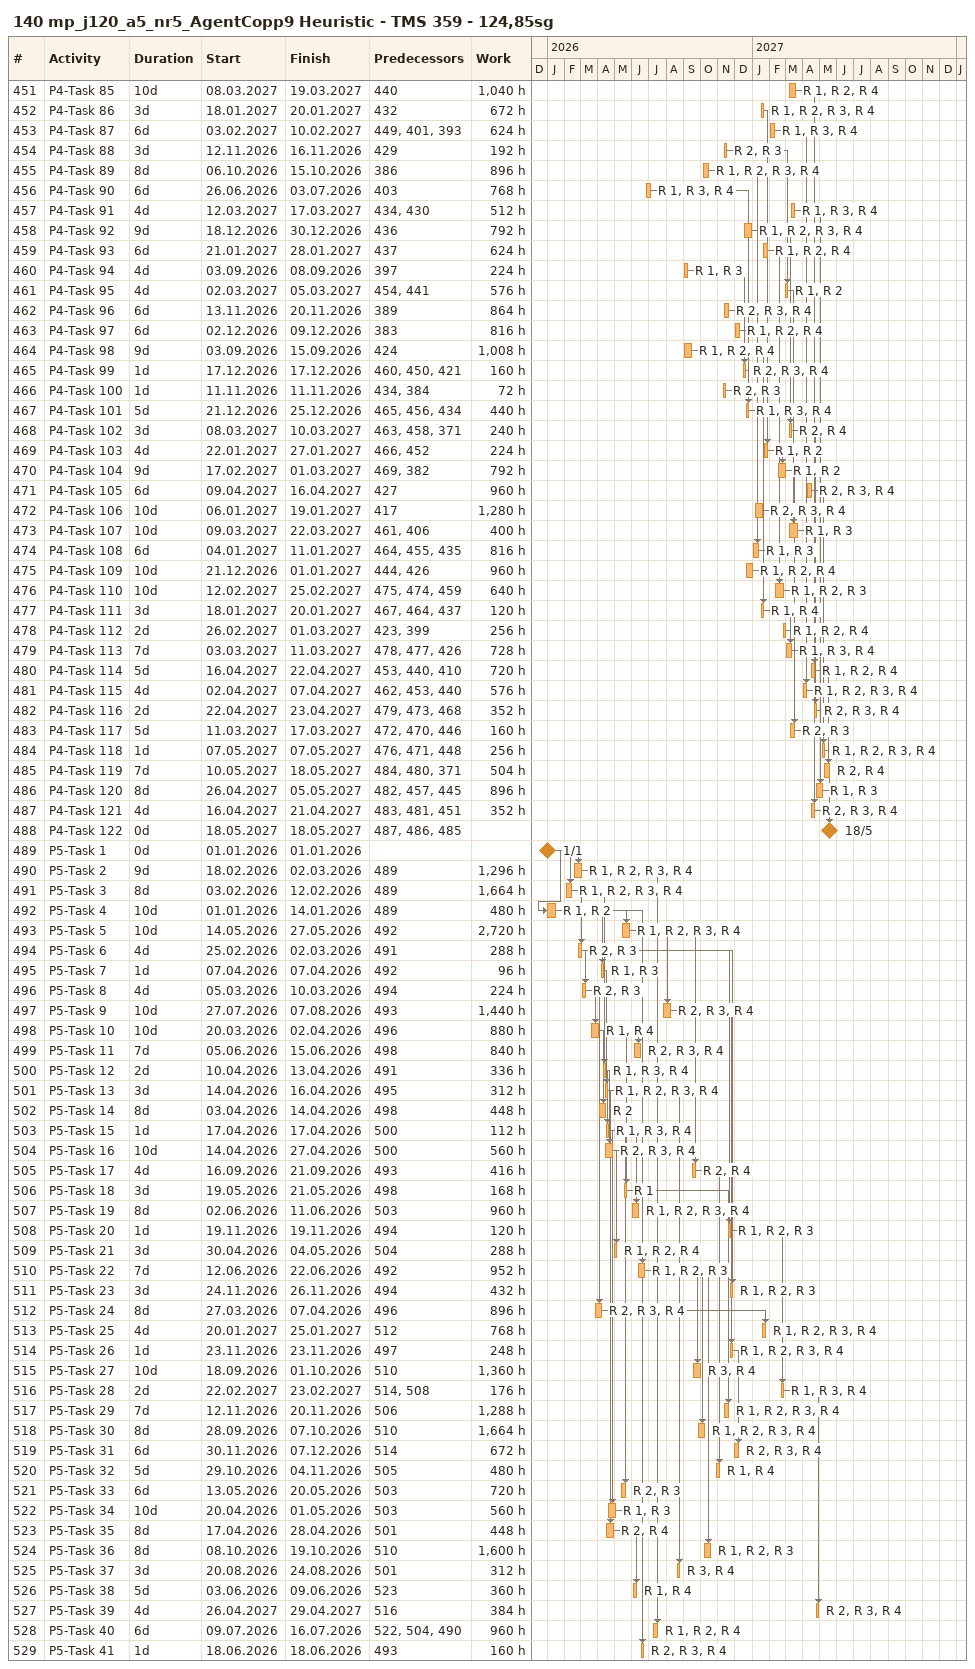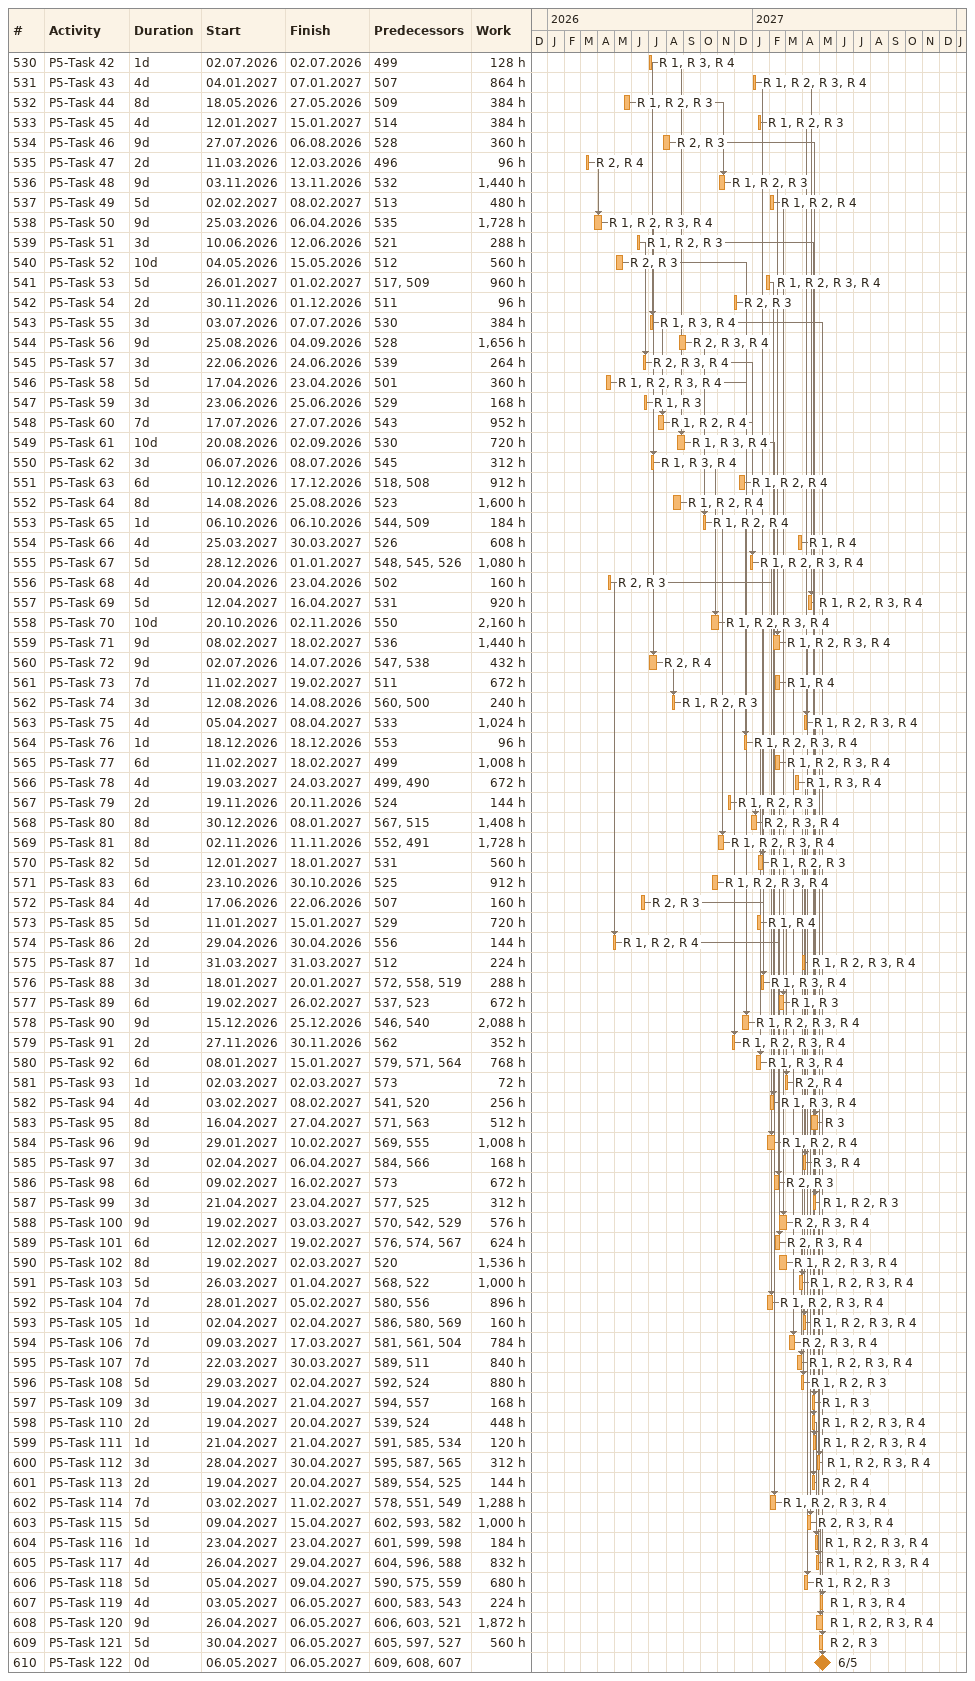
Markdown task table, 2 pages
140 mp_j120_a5_nr5_AgentCopp9 Heuristic - TMS 359 - 124,85sg

| ID | Task | Duration | Start | Finish | Predecessors | Resources | Work (h) |
|---|---|---|---|---|---|---|---|
| 451 | P4-Task 85 | 10d | 2027-03-08 | 2027-03-19 | 440 | R 1, R 2, R 4 | 1040 |
| 452 | P4-Task 86 | 3d | 2027-01-18 | 2027-01-20 | 432 | R 1, R 2, R 3, R 4 | 672 |
| 453 | P4-Task 87 | 6d | 2027-02-03 | 2027-02-10 | 449, 401, 393 | R 1, R 3, R 4 | 624 |
| 454 | P4-Task 88 | 3d | 2026-11-12 | 2026-11-16 | 429 | R 2, R 3 | 192 |
| 455 | P4-Task 89 | 8d | 2026-10-06 | 2026-10-15 | 386 | R 1, R 2, R 3, R 4 | 896 |
| 456 | P4-Task 90 | 6d | 2026-06-26 | 2026-07-03 | 403 | R 1, R 3, R 4 | 768 |
| 457 | P4-Task 91 | 4d | 2027-03-12 | 2027-03-17 | 434, 430 | R 1, R 3, R 4 | 512 |
| 458 | P4-Task 92 | 9d | 2026-12-18 | 2026-12-30 | 436 | R 1, R 2, R 3, R 4 | 792 |
| 459 | P4-Task 93 | 6d | 2027-01-21 | 2027-01-28 | 437 | R 1, R 2, R 4 | 624 |
| 460 | P4-Task 94 | 4d | 2026-09-03 | 2026-09-08 | 397 | R 1, R 3 | 224 |
| 461 | P4-Task 95 | 4d | 2027-03-02 | 2027-03-05 | 454, 441 | R 1, R 2 | 576 |
| 462 | P4-Task 96 | 6d | 2026-11-13 | 2026-11-20 | 389 | R 2, R 3, R 4 | 864 |
| 463 | P4-Task 97 | 6d | 2026-12-02 | 2026-12-09 | 383 | R 1, R 2, R 4 | 816 |
| 464 | P4-Task 98 | 9d | 2026-09-03 | 2026-09-15 | 424 | R 1, R 2, R 4 | 1008 |
| 465 | P4-Task 99 | 1d | 2026-12-17 | 2026-12-17 | 460, 450, 421 | R 2, R 3, R 4 | 160 |
| 466 | P4-Task 100 | 1d | 2026-11-11 | 2026-11-11 | 434, 384 | R 2, R 3 | 72 |
| 467 | P4-Task 101 | 5d | 2026-12-21 | 2026-12-25 | 465, 456, 434 | R 1, R 3, R 4 | 440 |
| 468 | P4-Task 102 | 3d | 2027-03-08 | 2027-03-10 | 463, 458, 371 | R 2, R 4 | 240 |
| 469 | P4-Task 103 | 4d | 2027-01-22 | 2027-01-27 | 466, 452 | R 1, R 2 | 224 |
| 470 | P4-Task 104 | 9d | 2027-02-17 | 2027-03-01 | 469, 382 | R 1, R 2 | 792 |
| 471 | P4-Task 105 | 6d | 2027-04-09 | 2027-04-16 | 427 | R 2, R 3, R 4 | 960 |
| 472 | P4-Task 106 | 10d | 2027-01-06 | 2027-01-19 | 417 | R 2, R 3, R 4 | 1280 |
| 473 | P4-Task 107 | 10d | 2027-03-09 | 2027-03-22 | 461, 406 | R 1, R 3 | 400 |
| 474 | P4-Task 108 | 6d | 2027-01-04 | 2027-01-11 | 464, 455, 435 | R 1, R 3 | 816 |
| 475 | P4-Task 109 | 10d | 2026-12-21 | 2027-01-01 | 444, 426 | R 1, R 2, R 4 | 960 |
| 476 | P4-Task 110 | 10d | 2027-02-12 | 2027-02-25 | 475, 474, 459 | R 1, R 2, R 3 | 640 |
| 477 | P4-Task 111 | 3d | 2027-01-18 | 2027-01-20 | 467, 464, 437 | R 1, R 4 | 120 |
| 478 | P4-Task 112 | 2d | 2027-02-26 | 2027-03-01 | 423, 399 | R 1, R 2, R 4 | 256 |
| 479 | P4-Task 113 | 7d | 2027-03-03 | 2027-03-11 | 478, 477, 426 | R 1, R 3, R 4 | 728 |
| 480 | P4-Task 114 | 5d | 2027-04-16 | 2027-04-22 | 453, 440, 410 | R 1, R 2, R 4 | 720 |
| 481 | P4-Task 115 | 4d | 2027-04-02 | 2027-04-07 | 462, 453, 440 | R 1, R 2, R 3, R 4 | 576 |
| 482 | P4-Task 116 | 2d | 2027-04-22 | 2027-04-23 | 479, 473, 468 | R 2, R 3, R 4 | 352 |
| 483 | P4-Task 117 | 5d | 2027-03-11 | 2027-03-17 | 472, 470, 446 | R 2, R 3 | 160 |
| 484 | P4-Task 118 | 1d | 2027-05-07 | 2027-05-07 | 476, 471, 448 | R 1, R 2, R 3, R 4 | 256 |
| 485 | P4-Task 119 | 7d | 2027-05-10 | 2027-05-18 | 484, 480, 371 | R 2, R 4 | 504 |
| 486 | P4-Task 120 | 8d | 2027-04-26 | 2027-05-05 | 482, 457, 445 | R 1, R 3 | 896 |
| 487 | P4-Task 121 | 4d | 2027-04-16 | 2027-04-21 | 483, 481, 451 | R 2, R 3, R 4 | 352 |
| 488 | P4-Task 122 | 0d | 2027-05-18 | 2027-05-18 | 487, 486, 485 |  |  |
| 489 | P5-Task 1 | 0d | 2026-01-01 | 2026-01-01 |  |  |  |
| 490 | P5-Task 2 | 9d | 2026-02-18 | 2026-03-02 | 489 | R 1, R 2, R 3, R 4 | 1296 |
| 491 | P5-Task 3 | 8d | 2026-02-03 | 2026-02-12 | 489 | R 1, R 2, R 3, R 4 | 1664 |
| 492 | P5-Task 4 | 10d | 2026-01-01 | 2026-01-14 | 489 | R 1, R 2 | 480 |
| 493 | P5-Task 5 | 10d | 2026-05-14 | 2026-05-27 | 492 | R 1, R 2, R 3, R 4 | 2720 |
| 494 | P5-Task 6 | 4d | 2026-02-25 | 2026-03-02 | 491 | R 2, R 3 | 288 |
| 495 | P5-Task 7 | 1d | 2026-04-07 | 2026-04-07 | 492 | R 1, R 3 | 96 |
| 496 | P5-Task 8 | 4d | 2026-03-05 | 2026-03-10 | 494 | R 2, R 3 | 224 |
| 497 | P5-Task 9 | 10d | 2026-07-27 | 2026-08-07 | 493 | R 2, R 3, R 4 | 1440 |
| 498 | P5-Task 10 | 10d | 2026-03-20 | 2026-04-02 | 496 | R 1, R 4 | 880 |
| 499 | P5-Task 11 | 7d | 2026-06-05 | 2026-06-15 | 498 | R 2, R 3, R 4 | 840 |
| 500 | P5-Task 12 | 2d | 2026-04-10 | 2026-04-13 | 491 | R 1, R 3, R 4 | 336 |
| 501 | P5-Task 13 | 3d | 2026-04-14 | 2026-04-16 | 495 | R 1, R 2, R 3, R 4 | 312 |
| 502 | P5-Task 14 | 8d | 2026-04-03 | 2026-04-14 | 498 | R 2 | 448 |
| 503 | P5-Task 15 | 1d | 2026-04-17 | 2026-04-17 | 500 | R 1, R 3, R 4 | 112 |
| 504 | P5-Task 16 | 10d | 2026-04-14 | 2026-04-27 | 500 | R 2, R 3, R 4 | 560 |
| 505 | P5-Task 17 | 4d | 2026-09-16 | 2026-09-21 | 493 | R 2, R 4 | 416 |
| 506 | P5-Task 18 | 3d | 2026-05-19 | 2026-05-21 | 498 | R 1 | 168 |
| 507 | P5-Task 19 | 8d | 2026-06-02 | 2026-06-11 | 503 | R 1, R 2, R 3, R 4 | 960 |
| 508 | P5-Task 20 | 1d | 2026-11-19 | 2026-11-19 | 494 | R 1, R 2, R 3 | 120 |
| 509 | P5-Task 21 | 3d | 2026-04-30 | 2026-05-04 | 504 | R 1, R 2, R 4 | 288 |
| 510 | P5-Task 22 | 7d | 2026-06-12 | 2026-06-22 | 492 | R 1, R 2, R 3 | 952 |
| 511 | P5-Task 23 | 3d | 2026-11-24 | 2026-11-26 | 494 | R 1, R 2, R 3 | 432 |
| 512 | P5-Task 24 | 8d | 2026-03-27 | 2026-04-07 | 496 | R 2, R 3, R 4 | 896 |
| 513 | P5-Task 25 | 4d | 2027-01-20 | 2027-01-25 | 512 | R 1, R 2, R 3, R 4 | 768 |
| 514 | P5-Task 26 | 1d | 2026-11-23 | 2026-11-23 | 497 | R 1, R 2, R 3, R 4 | 248 |
| 515 | P5-Task 27 | 10d | 2026-09-18 | 2026-10-01 | 510 | R 3, R 4 | 1360 |
| 516 | P5-Task 28 | 2d | 2027-02-22 | 2027-02-23 | 514, 508 | R 1, R 3, R 4 | 176 |
| 517 | P5-Task 29 | 7d | 2026-11-12 | 2026-11-20 | 506 | R 1, R 2, R 3, R 4 | 1288 |
| 518 | P5-Task 30 | 8d | 2026-09-28 | 2026-10-07 | 510 | R 1, R 2, R 3, R 4 | 1664 |
| 519 | P5-Task 31 | 6d | 2026-11-30 | 2026-12-07 | 514 | R 2, R 3, R 4 | 672 |
| 520 | P5-Task 32 | 5d | 2026-10-29 | 2026-11-04 | 505 | R 1, R 4 | 480 |
| 521 | P5-Task 33 | 6d | 2026-05-13 | 2026-05-20 | 503 | R 2, R 3 | 720 |
| 522 | P5-Task 34 | 10d | 2026-04-20 | 2026-05-01 | 503 | R 1, R 3 | 560 |
| 523 | P5-Task 35 | 8d | 2026-04-17 | 2026-04-28 | 501 | R 2, R 4 | 448 |
| 524 | P5-Task 36 | 8d | 2026-10-08 | 2026-10-19 | 510 | R 1, R 2, R 3 | 1600 |
| 525 | P5-Task 37 | 3d | 2026-08-20 | 2026-08-24 | 501 | R 3, R 4 | 312 |
| 526 | P5-Task 38 | 5d | 2026-06-03 | 2026-06-09 | 523 | R 1, R 4 | 360 |
| 527 | P5-Task 39 | 4d | 2027-04-26 | 2027-04-29 | 516 | R 2, R 3, R 4 | 384 |
| 528 | P5-Task 40 | 6d | 2026-07-09 | 2026-07-16 | 522, 504, 490 | R 1, R 2, R 4 | 960 |
| 529 | P5-Task 41 | 1d | 2026-06-18 | 2026-06-18 | 493 | R 2, R 3, R 4 | 160 |
| 530 | P5-Task 42 | 1d | 2026-07-02 | 2026-07-02 | 499 | R 1, R 3, R 4 | 128 |
| 531 | P5-Task 43 | 4d | 2027-01-04 | 2027-01-07 | 507 | R 1, R 2, R 3, R 4 | 864 |
| 532 | P5-Task 44 | 8d | 2026-05-18 | 2026-05-27 | 509 | R 1, R 2, R 3 | 384 |
| 533 | P5-Task 45 | 4d | 2027-01-12 | 2027-01-15 | 514 | R 1, R 2, R 3 | 384 |
| 534 | P5-Task 46 | 9d | 2026-07-27 | 2026-08-06 | 528 | R 2, R 3 | 360 |
| 535 | P5-Task 47 | 2d | 2026-03-11 | 2026-03-12 | 496 | R 2, R 4 | 96 |
| 536 | P5-Task 48 | 9d | 2026-11-03 | 2026-11-13 | 532 | R 1, R 2, R 3 | 1440 |
| 537 | P5-Task 49 | 5d | 2027-02-02 | 2027-02-08 | 513 | R 1, R 2, R 4 | 480 |
| 538 | P5-Task 50 | 9d | 2026-03-25 | 2026-04-06 | 535 | R 1, R 2, R 3, R 4 | 1728 |
| 539 | P5-Task 51 | 3d | 2026-06-10 | 2026-06-12 | 521 | R 1, R 2, R 3 | 288 |
| 540 | P5-Task 52 | 10d | 2026-05-04 | 2026-05-15 | 512 | R 2, R 3 | 560 |
| 541 | P5-Task 53 | 5d | 2027-01-26 | 2027-02-01 | 517, 509 | R 1, R 2, R 3, R 4 | 960 |
| 542 | P5-Task 54 | 2d | 2026-11-30 | 2026-12-01 | 511 | R 2, R 3 | 96 |
| 543 | P5-Task 55 | 3d | 2026-07-03 | 2026-07-07 | 530 | R 1, R 3, R 4 | 384 |
| 544 | P5-Task 56 | 9d | 2026-08-25 | 2026-09-04 | 528 | R 2, R 3, R 4 | 1656 |
| 545 | P5-Task 57 | 3d | 2026-06-22 | 2026-06-24 | 539 | R 2, R 3, R 4 | 264 |
| 546 | P5-Task 58 | 5d | 2026-04-17 | 2026-04-23 | 501 | R 1, R 2, R 3, R 4 | 360 |
| 547 | P5-Task 59 | 3d | 2026-06-23 | 2026-06-25 | 529 | R 1, R 3 | 168 |
| 548 | P5-Task 60 | 7d | 2026-07-17 | 2026-07-27 | 543 | R 1, R 2, R 4 | 952 |
| 549 | P5-Task 61 | 10d | 2026-08-20 | 2026-09-02 | 530 | R 1, R 3, R 4 | 720 |
| 550 | P5-Task 62 | 3d | 2026-07-06 | 2026-07-08 | 545 | R 1, R 3, R 4 | 312 |
| 551 | P5-Task 63 | 6d | 2026-12-10 | 2026-12-17 | 518, 508 | R 1, R 2, R 4 | 912 |
| 552 | P5-Task 64 | 8d | 2026-08-14 | 2026-08-25 | 523 | R 1, R 2, R 4 | 1600 |
| 553 | P5-Task 65 | 1d | 2026-10-06 | 2026-10-06 | 544, 509 | R 1, R 2, R 4 | 184 |
| 554 | P5-Task 66 | 4d | 2027-03-25 | 2027-03-30 | 526 | R 1, R 4 | 608 |
| 555 | P5-Task 67 | 5d | 2026-12-28 | 2027-01-01 | 548, 545, 526 | R 1, R 2, R 3, R 4 | 1080 |
| 556 | P5-Task 68 | 4d | 2026-04-20 | 2026-04-23 | 502 | R 2, R 3 | 160 |
| 557 | P5-Task 69 | 5d | 2027-04-12 | 2027-04-16 | 531 | R 1, R 2, R 3, R 4 | 920 |
| 558 | P5-Task 70 | 10d | 2026-10-20 | 2026-11-02 | 550 | R 1, R 2, R 3, R 4 | 2160 |
| 559 | P5-Task 71 | 9d | 2027-02-08 | 2027-02-18 | 536 | R 1, R 2, R 3, R 4 | 1440 |
| 560 | P5-Task 72 | 9d | 2026-07-02 | 2026-07-14 | 547, 538 | R 2, R 4 | 432 |
| 561 | P5-Task 73 | 7d | 2027-02-11 | 2027-02-19 | 511 | R 1, R 4 | 672 |
| 562 | P5-Task 74 | 3d | 2026-08-12 | 2026-08-14 | 560, 500 | R 1, R 2, R 3 | 240 |
| 563 | P5-Task 75 | 4d | 2027-04-05 | 2027-04-08 | 533 | R 1, R 2, R 3, R 4 | 1024 |
| 564 | P5-Task 76 | 1d | 2026-12-18 | 2026-12-18 | 553 | R 1, R 2, R 3, R 4 | 96 |
| 565 | P5-Task 77 | 6d | 2027-02-11 | 2027-02-18 | 499 | R 1, R 2, R 3, R 4 | 1008 |
| 566 | P5-Task 78 | 4d | 2027-03-19 | 2027-03-24 | 499, 490 | R 1, R 3, R 4 | 672 |
| 567 | P5-Task 79 | 2d | 2026-11-19 | 2026-11-20 | 524 | R 1, R 2, R 3 | 144 |
| 568 | P5-Task 80 | 8d | 2026-12-30 | 2027-01-08 | 567, 515 | R 2, R 3, R 4 | 1408 |
| 569 | P5-Task 81 | 8d | 2026-11-02 | 2026-11-11 | 552, 491 | R 1, R 2, R 3, R 4 | 1728 |
| 570 | P5-Task 82 | 5d | 2027-01-12 | 2027-01-18 | 531 | R 1, R 2, R 3 | 560 |
| 571 | P5-Task 83 | 6d | 2026-10-23 | 2026-10-30 | 525 | R 1, R 2, R 3, R 4 | 912 |
| 572 | P5-Task 84 | 4d | 2026-06-17 | 2026-06-22 | 507 | R 2, R 3 | 160 |
| 573 | P5-Task 85 | 5d | 2027-01-11 | 2027-01-15 | 529 | R 1, R 4 | 720 |
| 574 | P5-Task 86 | 2d | 2026-04-29 | 2026-04-30 | 556 | R 1, R 2, R 4 | 144 |
| 575 | P5-Task 87 | 1d | 2027-03-31 | 2027-03-31 | 512 | R 1, R 2, R 3, R 4 | 224 |
| 576 | P5-Task 88 | 3d | 2027-01-18 | 2027-01-20 | 572, 558, 519 | R 1, R 3, R 4 | 288 |
| 577 | P5-Task 89 | 6d | 2027-02-19 | 2027-02-26 | 537, 523 | R 1, R 3 | 672 |
| 578 | P5-Task 90 | 9d | 2026-12-15 | 2026-12-25 | 546, 540 | R 1, R 2, R 3, R 4 | 2088 |
| 579 | P5-Task 91 | 2d | 2026-11-27 | 2026-11-30 | 562 | R 1, R 2, R 3, R 4 | 352 |
| 580 | P5-Task 92 | 6d | 2027-01-08 | 2027-01-15 | 579, 571, 564 | R 1, R 3, R 4 | 768 |
| 581 | P5-Task 93 | 1d | 2027-03-02 | 2027-03-02 | 573 | R 2, R 4 | 72 |
| 582 | P5-Task 94 | 4d | 2027-02-03 | 2027-02-08 | 541, 520 | R 1, R 3, R 4 | 256 |
| 583 | P5-Task 95 | 8d | 2027-04-16 | 2027-04-27 | 571, 563 | R 3 | 512 |
| 584 | P5-Task 96 | 9d | 2027-01-29 | 2027-02-10 | 569, 555 | R 1, R 2, R 4 | 1008 |
| 585 | P5-Task 97 | 3d | 2027-04-02 | 2027-04-06 | 584, 566 | R 3, R 4 | 168 |
| 586 | P5-Task 98 | 6d | 2027-02-09 | 2027-02-16 | 573 | R 2, R 3 | 672 |
| 587 | P5-Task 99 | 3d | 2027-04-21 | 2027-04-23 | 577, 525 | R 1, R 2, R 3 | 312 |
| 588 | P5-Task 100 | 9d | 2027-02-19 | 2027-03-03 | 570, 542, 529 | R 2, R 3, R 4 | 576 |
| 589 | P5-Task 101 | 6d | 2027-02-12 | 2027-02-19 | 576, 574, 567 | R 2, R 3, R 4 | 624 |
| 590 | P5-Task 102 | 8d | 2027-02-19 | 2027-03-02 | 520 | R 1, R 2, R 3, R 4 | 1536 |
| 591 | P5-Task 103 | 5d | 2027-03-26 | 2027-04-01 | 568, 522 | R 1, R 2, R 3, R 4 | 1000 |
| 592 | P5-Task 104 | 7d | 2027-01-28 | 2027-02-05 | 580, 556 | R 1, R 2, R 3, R 4 | 896 |
| 593 | P5-Task 105 | 1d | 2027-04-02 | 2027-04-02 | 586, 580, 569 | R 1, R 2, R 3, R 4 | 160 |
| 594 | P5-Task 106 | 7d | 2027-03-09 | 2027-03-17 | 581, 561, 504 | R 2, R 3, R 4 | 784 |
| 595 | P5-Task 107 | 7d | 2027-03-22 | 2027-03-30 | 589, 511 | R 1, R 2, R 3, R 4 | 840 |
| 596 | P5-Task 108 | 5d | 2027-03-29 | 2027-04-02 | 592, 524 | R 1, R 2, R 3 | 880 |
| 597 | P5-Task 109 | 3d | 2027-04-19 | 2027-04-21 | 594, 557 | R 1, R 3 | 168 |
| 598 | P5-Task 110 | 2d | 2027-04-19 | 2027-04-20 | 539, 524 | R 1, R 2, R 3, R 4 | 448 |
| 599 | P5-Task 111 | 1d | 2027-04-21 | 2027-04-21 | 591, 585, 534 | R 1, R 2, R 3, R 4 | 120 |
| 600 | P5-Task 112 | 3d | 2027-04-28 | 2027-04-30 | 595, 587, 565 | R 1, R 2, R 3, R 4 | 312 |
| 601 | P5-Task 113 | 2d | 2027-04-19 | 2027-04-20 | 589, 554, 525 | R 2, R 4 | 144 |
| 602 | P5-Task 114 | 7d | 2027-02-03 | 2027-02-11 | 578, 551, 549 | R 1, R 2, R 3, R 4 | 1288 |
| 603 | P5-Task 115 | 5d | 2027-04-09 | 2027-04-15 | 602, 593, 582 | R 2, R 3, R 4 | 1000 |
| 604 | P5-Task 116 | 1d | 2027-04-23 | 2027-04-23 | 601, 599, 598 | R 1, R 2, R 3, R 4 | 184 |
| 605 | P5-Task 117 | 4d | 2027-04-26 | 2027-04-29 | 604, 596, 588 | R 1, R 2, R 3, R 4 | 832 |
| 606 | P5-Task 118 | 5d | 2027-04-05 | 2027-04-09 | 590, 575, 559 | R 1, R 2, R 3 | 680 |
| 607 | P5-Task 119 | 4d | 2027-05-03 | 2027-05-06 | 600, 583, 543 | R 1, R 3, R 4 | 224 |
| 608 | P5-Task 120 | 9d | 2027-04-26 | 2027-05-06 | 606, 603, 521 | R 1, R 2, R 3, R 4 | 1872 |
| 609 | P5-Task 121 | 5d | 2027-04-30 | 2027-05-06 | 605, 597, 527 | R 2, R 3 | 560 |
| 610 | P5-Task 122 | 0d | 2027-05-06 | 2027-05-06 | 609, 608, 607 |  |  |
